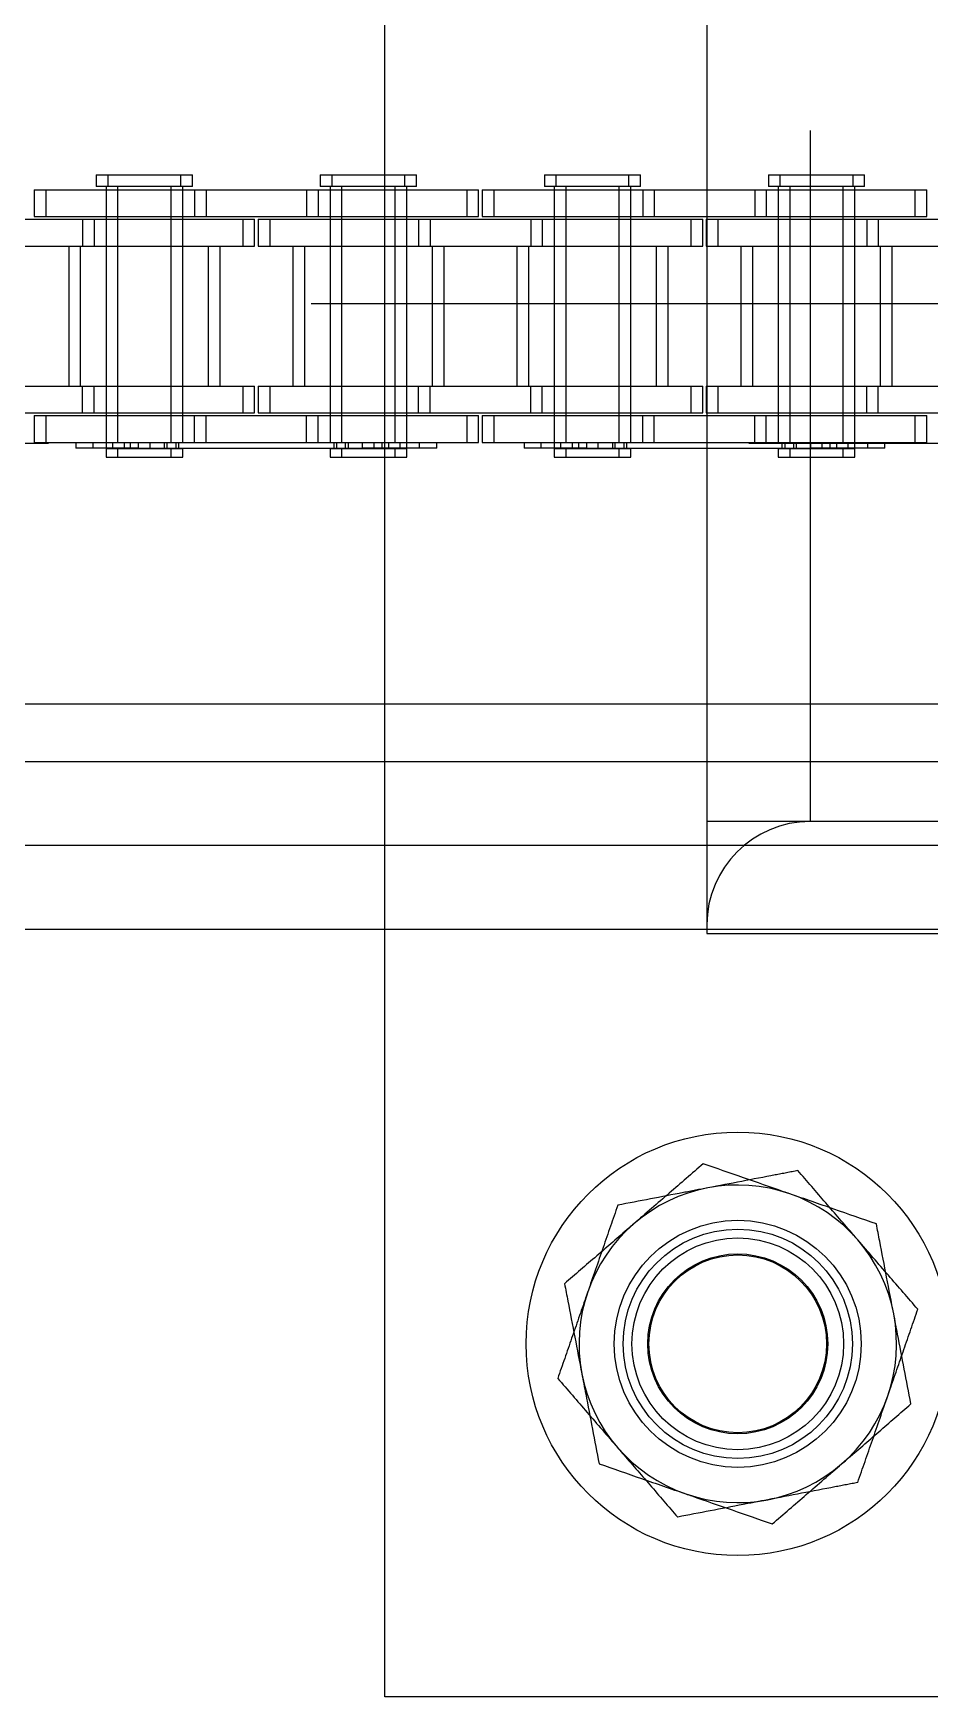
# Model space of a CAD drawing. Header units: metres. Extents: x 0 to 21025, y 0 to 14850.
# Drawn here: x 4561.6 to 4612.4, y 9003.1 to 9097.4 of the extents above; entities that cross this region are included whole.
import ezdxf

# ---------------------------------------------------------------- set-up
doc = ezdxf.new("R2010")
doc.units = ezdxf.units.M
doc.header["$LTSCALE"] = 25
doc.linetypes.add('HIDDEN2', pattern=[4.7625, 3.175, -1.5875])
doc.layers.add('SL4', color=4, linetype='Continuous')
doc.layers.add('ST1', color=7, linetype='HIDDEN2')

msp = doc.modelspace()

# ---------------------------------------------------------------- linework, layer by layer
at = {"layer": 'SL4'}
for p, q in [((3548.761, 9056.144), (4873.736, 9056.144)), ((4873.736, 9046.619), (3548.761, 9046.619)), ((4581.499, 9003.134), (4581.499, 9046.619)), ((4599.749, 9046.619), (4599.749, 9046.384)), ((4599.749, 9046.384), (4648.579, 9046.384)), ((4681.499, 9003.134), (4581.499, 9003.134))]:
    msp.add_line(p, q, dxfattribs=at)
for start, end in [(70.86263, 130.86263), (10.86263, 70.86263), (130.86263, 190.86263), (310.86263, 10.86263), (190.86263, 250.86263), (250.86263, 310.86263)]:
    msp.add_arc((4601.499, 9023.134), 9, start, end, dxfattribs=at)
for points, knots in [([(4599.54, 9033.34), (4598.902, 9032.788), (4597.614, 9031.673), (4596.282, 9030.521), (4595.611, 9029.94)], [0, 0, 0, 0, 0.495458, 1, 1, 1, 1]), ([(4604.449, 9031.636), (4604.333, 9031.677), (4603.452, 9031.982), (4601.79, 9032.559), (4600.295, 9033.078), (4599.54, 9033.34)], [0, 0, 0, 0, 0.07009, 0.530784, 1, 1, 1, 1]), ([(4609.358, 9029.933), (4608.561, 9030.209), (4606.952, 9030.768), (4605.289, 9031.345), (4604.449, 9031.636)], [0, 0, 0, 0, 0.495458, 1, 1, 1, 1]), ([(4595.611, 9029.94), (4595.517, 9029.86), (4594.812, 9029.249), (4593.482, 9028.099), (4592.285, 9027.063), (4591.681, 9026.541)], [0, 0, 0, 0, 0.07009, 0.530784, 1, 1, 1, 1]), ([(4610.338, 9024.83), (4610.071, 9026.218), (4609.74, 9027.946), (4609.421, 9029.607), (4609.358, 9029.933)], [0, 0, 0, 0, 0.803647, 1, 1, 1, 1]), ([(4591.681, 9026.541), (4591.743, 9026.214), (4592.062, 9024.553), (4592.394, 9022.826), (4592.66, 9021.437)], [0, 0, 0, 0, 0.1963527, 1, 1, 1, 1]), ([(4611.317, 9019.727), (4611.065, 9021.039), (4610.742, 9022.723), (4610.411, 9024.449), (4610.338, 9024.83)], [0, 0, 0, 0, 0.779636, 1, 1, 1, 1]), ([(4592.66, 9021.437), (4592.733, 9021.057), (4593.064, 9019.33), (4593.387, 9017.647), (4593.639, 9016.334)], [0, 0, 0, 0, 0.220364, 1, 1, 1, 1]), ([(4607.387, 9016.327), (4607.48, 9016.408), (4608.186, 9017.018), (4609.516, 9018.168), (4610.713, 9019.204), (4611.317, 9019.727)], [0, 0, 0, 0, 0.07009, 0.530784, 1, 1, 1, 1]), ([(4593.639, 9016.334), (4594.437, 9016.058), (4596.046, 9015.499), (4597.709, 9014.922), (4598.548, 9014.631)], [0, 0, 0, 0, 0.495458, 1, 1, 1, 1]), ([(4603.457, 9012.927), (4604.096, 9013.48), (4605.384, 9014.594), (4606.715, 9015.746), (4607.387, 9016.327)], [0, 0, 0, 0, 0.495458, 1, 1, 1, 1]), ([(4598.548, 9014.631), (4598.665, 9014.591), (4599.546, 9014.285), (4601.207, 9013.708), (4602.703, 9013.189), (4603.457, 9012.927)], [0, 0, 0, 0, 0.07009, 0.530784, 1, 1, 1, 1])]:
    msp.add_open_spline(points, degree=3, knots=knots, dxfattribs=at)
at = {"layer": 'ST1'}
for p, q in [((4605.599, 9330.034), (4605.599, 9052.734)), ((4581.499, 9046.619), (4581.499, 9121.619)), ((4599.749, 9121.619), (4599.749, 9046.619)), ((4565.136, 9089.384), (4569.933, 9089.384)), ((4565.136, 9089.384), (4565.136, 9088.725)), ((4565.791, 9089.384), (4565.791, 9088.725)), ((4569.933, 9089.384), (4570.588, 9089.384)), ((4569.933, 9088.725), (4569.933, 9089.384)), ((4570.588, 9088.725), (4570.588, 9089.384)), ((4577.836, 9089.384), (4582.633, 9089.384)), ((4577.836, 9089.384), (4577.836, 9088.725)), ((4578.491, 9089.384), (4578.491, 9088.725)), ((4582.633, 9089.384), (4583.288, 9089.384)), ((4582.633, 9088.725), (4582.633, 9089.384)), ((4583.288, 9088.725), (4583.288, 9089.384)), ((4590.536, 9089.384), (4595.333, 9089.384)), ((4590.536, 9089.384), (4590.536, 9088.725)), ((4591.191, 9089.384), (4591.191, 9088.725)), ((4595.333, 9089.384), (4595.988, 9089.384)), ((4595.333, 9088.725), (4595.333, 9089.384)), ((4595.988, 9088.725), (4595.988, 9089.384)), ((4603.236, 9089.384), (4608.033, 9089.384)), ((4603.236, 9089.384), (4603.236, 9088.725)), ((4603.891, 9089.384), (4603.891, 9088.725)), ((4608.033, 9089.384), (4608.688, 9089.384)), ((4608.033, 9088.725), (4608.033, 9089.384)), ((4608.688, 9088.725), (4608.688, 9089.384)), ((4561.615, 9088.541), (4570.71, 9088.541)), ((4561.615, 9088.541), (4561.615, 9087.021)), ((4562.27, 9088.541), (4562.27, 9087.021)), ((4569.933, 9088.725), (4565.136, 9088.725)), ((4565.69, 9088.725), (4565.69, 9074.227)), ((4565.69, 9088.541), (4565.69, 9087.021)), ((4566.345, 9088.725), (4566.345, 9074.227)), ((4566.345, 9088.541), (4566.345, 9087.021)), ((4569.38, 9074.227), (4569.38, 9088.725)), ((4569.38, 9087.021), (4569.38, 9088.541)), ((4570.588, 9088.725), (4569.933, 9088.725)), ((4570.035, 9074.227), (4570.035, 9088.725)), ((4570.035, 9087.021), (4570.035, 9088.541)), ((4570.71, 9088.541), (4570.71, 9087.021)), ((4570.71, 9088.541), (4577.06, 9088.541)), ((4571.365, 9088.541), (4571.365, 9087.021)), ((4577.06, 9088.541), (4577.06, 9087.021)), ((4577.06, 9088.541), (4586.155, 9088.541)), ((4577.715, 9088.541), (4577.715, 9087.021)), ((4582.633, 9088.725), (4577.836, 9088.725)), ((4578.39, 9088.725), (4578.39, 9074.227)), ((4578.39, 9088.541), (4578.39, 9087.021)), ((4579.045, 9088.725), (4579.045, 9074.227)), ((4579.045, 9088.541), (4579.045, 9087.021)), ((4582.08, 9074.227), (4582.08, 9088.725)), ((4582.08, 9087.021), (4582.08, 9088.541)), ((4583.288, 9088.725), (4582.633, 9088.725)), ((4582.735, 9074.227), (4582.735, 9088.725)), ((4582.735, 9087.021), (4582.735, 9088.541)), ((4586.155, 9088.541), (4586.81, 9088.541)), ((4586.155, 9087.021), (4586.155, 9088.541)), ((4586.81, 9087.021), (4586.81, 9088.541)), ((4587.015, 9088.541), (4596.11, 9088.541)), ((4587.015, 9088.541), (4587.015, 9087.021)), ((4587.67, 9088.541), (4587.67, 9087.021)), ((4595.333, 9088.725), (4590.536, 9088.725)), ((4591.09, 9088.725), (4591.09, 9074.227)), ((4591.09, 9088.541), (4591.09, 9087.021)), ((4591.745, 9088.725), (4591.745, 9074.227)), ((4591.745, 9088.541), (4591.745, 9087.021)), ((4594.78, 9074.227), (4594.78, 9088.725)), ((4594.78, 9087.021), (4594.78, 9088.541)), ((4595.988, 9088.725), (4595.333, 9088.725)), ((4595.435, 9074.227), (4595.435, 9088.725)), ((4595.435, 9087.021), (4595.435, 9088.541)), ((4596.11, 9088.541), (4596.11, 9087.021)), ((4596.11, 9088.541), (4602.46, 9088.541)), ((4596.765, 9088.541), (4596.765, 9087.021)), ((4602.46, 9088.541), (4602.46, 9087.021)), ((4602.46, 9088.541), (4611.555, 9088.541)), ((4603.115, 9088.541), (4603.115, 9087.021)), ((4608.033, 9088.725), (4603.236, 9088.725)), ((4603.79, 9088.725), (4603.79, 9074.227)), ((4603.79, 9088.541), (4603.79, 9087.021)), ((4604.445, 9088.725), (4604.445, 9074.227)), ((4604.445, 9088.541), (4604.445, 9087.021)), ((4607.48, 9074.227), (4607.48, 9088.725)), ((4607.48, 9087.021), (4607.48, 9088.541)), ((4608.688, 9088.725), (4608.033, 9088.725)), ((4608.135, 9074.227), (4608.135, 9088.725)), ((4608.135, 9087.021), (4608.135, 9088.541)), ((4611.555, 9088.541), (4612.21, 9088.541)), ((4611.555, 9087.021), (4611.555, 9088.541)), ((4612.21, 9087.021), (4612.21, 9088.541)), ((4558.01, 9086.869), (4564.36, 9086.869)), ((4561.615, 9087.021), (4570.71, 9087.021)), ((4564.36, 9086.869), (4564.36, 9085.349)), ((4564.36, 9086.869), (4573.455, 9086.869)), ((4565.015, 9086.869), (4565.015, 9085.349)), ((4565.69, 9086.869), (4565.69, 9085.349)), ((4566.345, 9086.869), (4566.345, 9085.349)), ((4569.38, 9085.349), (4569.38, 9086.869)), ((4570.035, 9085.349), (4570.035, 9086.869)), ((4570.71, 9087.021), (4577.06, 9087.021)), ((4573.455, 9086.869), (4574.11, 9086.869)), ((4573.455, 9085.349), (4573.455, 9086.869)), ((4574.11, 9085.349), (4574.11, 9086.869)), ((4574.315, 9086.869), (4583.41, 9086.869)), ((4574.315, 9086.869), (4574.315, 9085.349)), ((4574.97, 9086.869), (4574.97, 9085.349)), ((4577.06, 9087.021), (4586.155, 9087.021)), ((4578.39, 9086.869), (4578.39, 9085.349)), ((4579.045, 9086.869), (4579.045, 9085.349)), ((4582.08, 9085.349), (4582.08, 9086.869)), ((4582.735, 9085.349), (4582.735, 9086.869)), ((4583.41, 9086.869), (4583.41, 9085.349)), ((4583.41, 9086.869), (4589.76, 9086.869)), ((4584.065, 9086.869), (4584.065, 9085.349)), ((4586.155, 9087.021), (4586.81, 9087.021)), ((4587.015, 9087.021), (4596.11, 9087.021)), ((4589.76, 9086.869), (4589.76, 9085.349)), ((4589.76, 9086.869), (4598.855, 9086.869)), ((4590.415, 9086.869), (4590.415, 9085.349)), ((4591.09, 9086.869), (4591.09, 9085.349)), ((4591.745, 9086.869), (4591.745, 9085.349)), ((4594.78, 9085.349), (4594.78, 9086.869)), ((4595.435, 9085.349), (4595.435, 9086.869)), ((4596.11, 9087.021), (4602.46, 9087.021)), ((4598.855, 9086.869), (4599.51, 9086.869)), ((4598.855, 9085.349), (4598.855, 9086.869)), ((4599.51, 9085.349), (4599.51, 9086.869)), ((4599.715, 9086.869), (4608.81, 9086.869)), ((4599.715, 9086.869), (4599.715, 9085.349)), ((4600.37, 9086.869), (4600.37, 9085.349)), ((4602.46, 9087.021), (4611.555, 9087.021)), ((4603.79, 9086.869), (4603.79, 9085.349)), ((4604.445, 9086.869), (4604.445, 9085.349)), ((4607.48, 9085.349), (4607.48, 9086.869)), ((4608.135, 9085.349), (4608.135, 9086.869)), ((4608.81, 9086.869), (4608.81, 9085.349)), ((4608.81, 9086.869), (4615.16, 9086.869)), ((4609.465, 9086.869), (4609.465, 9085.349)), ((4611.555, 9087.021), (4612.21, 9087.021)), ((4558.01, 9085.349), (4564.36, 9085.349)), ((4563.575, 9085.349), (4563.575, 9077.419)), ((4564.23, 9085.349), (4564.23, 9077.419)), ((4564.36, 9085.349), (4573.455, 9085.349)), ((4565.69, 9085.349), (4565.69, 9077.419)), ((4566.345, 9085.349), (4566.345, 9077.419)), ((4569.38, 9077.419), (4569.38, 9085.349)), ((4570.035, 9077.419), (4570.035, 9085.349)), ((4571.495, 9077.419), (4571.495, 9085.349)), ((4572.15, 9077.419), (4572.15, 9085.349)), ((4573.455, 9085.349), (4574.11, 9085.349)), ((4574.315, 9085.349), (4583.41, 9085.349)), ((4576.275, 9085.349), (4576.275, 9077.419)), ((4576.93, 9085.349), (4576.93, 9077.419)), ((4578.39, 9085.349), (4578.39, 9077.419)), ((4579.045, 9085.349), (4579.045, 9077.419)), ((4582.08, 9077.419), (4582.08, 9085.349)), ((4582.735, 9077.419), (4582.735, 9085.349)), ((4583.41, 9085.349), (4589.76, 9085.349)), ((4584.195, 9077.419), (4584.195, 9085.349)), ((4584.85, 9077.419), (4584.85, 9085.349)), ((4588.975, 9085.349), (4588.975, 9077.419)), ((4589.63, 9085.349), (4589.63, 9077.419)), ((4589.76, 9085.349), (4598.855, 9085.349)), ((4591.09, 9085.349), (4591.09, 9077.419)), ((4591.745, 9085.349), (4591.745, 9077.419)), ((4594.78, 9077.419), (4594.78, 9085.349)), ((4595.435, 9077.419), (4595.435, 9085.349)), ((4596.895, 9077.419), (4596.895, 9085.349)), ((4597.55, 9077.419), (4597.55, 9085.349)), ((4598.855, 9085.349), (4599.51, 9085.349)), ((4599.715, 9085.349), (4608.81, 9085.349)), ((4601.675, 9085.349), (4601.675, 9077.419)), ((4602.33, 9085.349), (4602.33, 9077.419)), ((4603.79, 9085.349), (4603.79, 9077.419)), ((4604.445, 9085.349), (4604.445, 9077.419)), ((4607.48, 9077.419), (4607.48, 9085.349)), ((4608.135, 9077.419), (4608.135, 9085.349)), ((4608.81, 9085.349), (4615.16, 9085.349)), ((4609.595, 9077.419), (4609.595, 9085.349)), ((4610.25, 9077.419), (4610.25, 9085.349)), ((4458.259, 9082.101), (4681.499, 9082.101)), ((4558.01, 9077.419), (4564.36, 9077.419)), ((4564.36, 9075.899), (4564.36, 9077.419)), ((4564.36, 9077.419), (4573.455, 9077.419)), ((4565.015, 9075.899), (4565.015, 9077.419)), ((4565.69, 9077.419), (4565.69, 9075.899)), ((4566.345, 9077.419), (4566.345, 9075.899)), ((4569.38, 9075.899), (4569.38, 9077.419)), ((4570.035, 9075.899), (4570.035, 9077.419)), ((4573.455, 9077.419), (4574.11, 9077.419)), ((4573.455, 9075.899), (4573.455, 9077.419)), ((4574.11, 9075.899), (4574.11, 9077.419)), ((4574.315, 9077.419), (4583.41, 9077.419)), ((4574.315, 9077.419), (4574.315, 9075.899)), ((4574.97, 9077.419), (4574.97, 9075.899)), ((4578.39, 9077.419), (4578.39, 9075.899)), ((4579.045, 9077.419), (4579.045, 9075.899)), ((4582.08, 9075.899), (4582.08, 9077.419)), ((4582.735, 9075.899), (4582.735, 9077.419)), ((4583.41, 9075.899), (4583.41, 9077.419)), ((4583.41, 9077.419), (4589.76, 9077.419)), ((4584.065, 9075.899), (4584.065, 9077.419)), ((4589.76, 9075.899), (4589.76, 9077.419)), ((4589.76, 9077.419), (4598.855, 9077.419)), ((4590.415, 9075.899), (4590.415, 9077.419)), ((4591.09, 9077.419), (4591.09, 9075.899)), ((4591.745, 9077.419), (4591.745, 9075.899)), ((4594.78, 9075.899), (4594.78, 9077.419)), ((4595.435, 9075.899), (4595.435, 9077.419)), ((4598.855, 9077.419), (4599.51, 9077.419)), ((4598.855, 9075.899), (4598.855, 9077.419)), ((4599.51, 9075.899), (4599.51, 9077.419)), ((4599.715, 9077.419), (4608.81, 9077.419)), ((4599.715, 9077.419), (4599.715, 9075.899)), ((4600.37, 9077.419), (4600.37, 9075.899)), ((4603.79, 9077.419), (4603.79, 9075.899)), ((4604.445, 9077.419), (4604.445, 9075.899)), ((4607.48, 9075.899), (4607.48, 9077.419)), ((4608.135, 9075.899), (4608.135, 9077.419)), ((4608.81, 9075.899), (4608.81, 9077.419)), ((4608.81, 9077.419), (4615.16, 9077.419)), ((4609.465, 9075.899), (4609.465, 9077.419)), ((4558.01, 9075.899), (4564.36, 9075.899)), ((4561.615, 9075.747), (4570.71, 9075.747)), ((4561.615, 9075.747), (4561.615, 9074.227)), ((4562.27, 9075.747), (4562.27, 9074.227)), ((4564.36, 9075.899), (4573.455, 9075.899)), ((4565.69, 9075.747), (4565.69, 9073.894)), ((4566.345, 9075.747), (4566.345, 9074.227)), ((4569.38, 9074.227), (4569.38, 9075.747)), ((4570.035, 9074.227), (4570.035, 9075.747)), ((4570.71, 9074.227), (4570.71, 9075.747)), ((4570.71, 9075.747), (4577.06, 9075.747)), ((4571.365, 9074.227), (4571.365, 9075.747)), ((4573.455, 9075.899), (4574.11, 9075.899)), ((4574.315, 9075.899), (4583.41, 9075.899)), ((4577.06, 9074.227), (4577.06, 9075.747)), ((4577.06, 9075.747), (4586.155, 9075.747)), ((4577.715, 9074.227), (4577.715, 9075.747)), ((4578.39, 9075.747), (4578.39, 9074.227)), ((4579.045, 9075.747), (4579.045, 9074.227)), ((4582.08, 9074.227), (4582.08, 9075.747)), ((4582.735, 9073.894), (4582.735, 9075.747)), ((4583.41, 9075.899), (4589.76, 9075.899)), ((4586.155, 9075.747), (4586.81, 9075.747)), ((4586.155, 9074.227), (4586.155, 9075.747)), ((4586.81, 9074.227), (4586.81, 9075.747)), ((4587.015, 9075.747), (4596.11, 9075.747)), ((4587.015, 9075.747), (4587.015, 9074.227)), ((4587.67, 9075.747), (4587.67, 9074.227)), ((4589.76, 9075.899), (4598.855, 9075.899)), ((4591.09, 9075.747), (4591.09, 9073.894)), ((4591.745, 9075.747), (4591.745, 9074.227)), ((4594.78, 9074.227), (4594.78, 9075.747)), ((4595.435, 9074.227), (4595.435, 9075.747)), ((4596.11, 9074.227), (4596.11, 9075.747)), ((4596.11, 9075.747), (4602.46, 9075.747)), ((4596.765, 9074.227), (4596.765, 9075.747)), ((4598.855, 9075.899), (4599.51, 9075.899)), ((4599.715, 9075.899), (4608.81, 9075.899)), ((4602.46, 9074.227), (4602.46, 9075.747)), ((4602.46, 9075.747), (4611.555, 9075.747)), ((4603.115, 9074.227), (4603.115, 9075.747)), ((4603.79, 9075.747), (4603.79, 9074.227)), ((4604.445, 9075.747), (4604.445, 9074.227)), ((4607.48, 9074.227), (4607.48, 9075.747)), ((4608.135, 9073.894), (4608.135, 9075.747)), ((4608.81, 9075.899), (4615.16, 9075.899)), ((4611.555, 9075.747), (4612.21, 9075.747)), ((4611.555, 9074.227), (4611.555, 9075.747)), ((4612.21, 9074.227), (4612.21, 9075.747)), ((4561.615, 9074.227), (4570.71, 9074.227)), ((4563.983, 9074.227), (4563.983, 9073.894)), ((4564.959, 9073.894), (4564.959, 9074.227)), ((4566.059, 9074.227), (4566.059, 9073.858)), ((4566.714, 9074.227), (4566.714, 9073.858)), ((4567.083, 9073.894), (4567.083, 9074.227)), ((4567.535, 9073.894), (4567.535, 9074.227)), ((4568.19, 9073.894), (4568.19, 9074.227)), ((4569.011, 9073.858), (4569.011, 9074.227)), ((4569.154, 9073.894), (4569.154, 9074.227)), ((4569.666, 9073.858), (4569.666, 9074.227)), ((4569.809, 9073.894), (4569.809, 9074.227)), ((4570.71, 9074.227), (4577.06, 9074.227)), ((4577.06, 9074.227), (4586.155, 9074.227)), ((4578.616, 9073.894), (4578.616, 9074.227)), ((4578.759, 9074.227), (4578.759, 9073.858)), ((4579.271, 9073.894), (4579.271, 9074.227)), ((4579.414, 9074.227), (4579.414, 9073.858)), ((4580.235, 9073.894), (4580.235, 9074.227)), ((4580.89, 9073.894), (4580.89, 9074.227)), ((4581.342, 9073.894), (4581.342, 9074.227)), ((4581.711, 9073.858), (4581.711, 9074.227)), ((4582.366, 9073.858), (4582.366, 9074.227)), ((4583.466, 9073.894), (4583.466, 9074.227)), ((4584.442, 9073.894), (4584.442, 9074.227)), ((4586.155, 9074.227), (4586.81, 9074.227)), ((4587.015, 9074.227), (4596.11, 9074.227)), ((4589.383, 9074.227), (4589.383, 9073.894)), ((4590.359, 9073.894), (4590.359, 9074.227)), ((4591.459, 9074.227), (4591.459, 9073.858)), ((4592.114, 9074.227), (4592.114, 9073.858)), ((4592.483, 9073.894), (4592.483, 9074.227)), ((4592.935, 9073.894), (4592.935, 9074.227)), ((4593.59, 9073.894), (4593.59, 9074.227)), ((4594.411, 9073.858), (4594.411, 9074.227)), ((4594.554, 9073.894), (4594.554, 9074.227)), ((4595.066, 9073.858), (4595.066, 9074.227)), ((4595.209, 9073.894), (4595.209, 9074.227)), ((4596.11, 9074.227), (4602.46, 9074.227)), ((4602.46, 9074.227), (4611.555, 9074.227)), ((4604.016, 9073.894), (4604.016, 9074.227)), ((4604.159, 9074.227), (4604.159, 9073.858)), ((4604.671, 9073.894), (4604.671, 9074.227)), ((4604.814, 9074.227), (4604.814, 9073.858)), ((4605.635, 9073.894), (4605.635, 9074.227)), ((4606.29, 9073.894), (4606.29, 9074.227)), ((4606.742, 9073.894), (4606.742, 9074.227)), ((4607.111, 9073.858), (4607.111, 9074.227)), ((4607.766, 9073.858), (4607.766, 9074.227)), ((4608.866, 9073.894), (4608.866, 9074.227)), ((4609.842, 9073.894), (4609.842, 9074.227)), ((4611.555, 9074.227), (4612.21, 9074.227)), ((4681.499, 9074.164), (4458.259, 9074.164)), ((4567.535, 9073.894), (4563.983, 9073.894)), ((4569.38, 9073.858), (4565.69, 9073.858)), ((4565.69, 9073.858), (4565.69, 9073.384)), ((4565.69, 9073.384), (4569.38, 9073.384)), ((4566.345, 9073.858), (4566.345, 9073.384)), ((4567.535, 9073.894), (4580.235, 9073.894)), ((4570.035, 9073.858), (4569.38, 9073.858)), ((4569.38, 9073.384), (4569.38, 9073.858)), ((4569.38, 9073.384), (4570.035, 9073.384)), ((4570.035, 9073.384), (4570.035, 9073.858)), ((4582.08, 9073.858), (4578.39, 9073.858)), ((4578.39, 9073.858), (4578.39, 9073.384)), ((4578.39, 9073.384), (4582.08, 9073.384)), ((4579.045, 9073.858), (4579.045, 9073.384)), ((4583.466, 9073.894), (4580.235, 9073.894)), ((4582.735, 9073.858), (4582.08, 9073.858)), ((4582.08, 9073.384), (4582.08, 9073.858)), ((4582.08, 9073.384), (4582.735, 9073.384)), ((4582.735, 9073.384), (4582.735, 9073.858)), ((4584.442, 9073.894), (4583.466, 9073.894)), ((4592.935, 9073.894), (4589.383, 9073.894)), ((4594.78, 9073.858), (4591.09, 9073.858)), ((4591.09, 9073.858), (4591.09, 9073.384)), ((4591.09, 9073.384), (4594.78, 9073.384)), ((4591.745, 9073.858), (4591.745, 9073.384)), ((4592.935, 9073.894), (4605.635, 9073.894)), ((4595.435, 9073.858), (4594.78, 9073.858)), ((4594.78, 9073.384), (4594.78, 9073.858)), ((4594.78, 9073.384), (4595.435, 9073.384)), ((4595.435, 9073.384), (4595.435, 9073.858)), ((4607.48, 9073.858), (4603.79, 9073.858)), ((4603.79, 9073.858), (4603.79, 9073.384)), ((4603.79, 9073.384), (4607.48, 9073.384)), ((4604.445, 9073.858), (4604.445, 9073.384)), ((4608.866, 9073.894), (4605.635, 9073.894)), ((4608.135, 9073.858), (4607.48, 9073.858)), ((4607.48, 9073.384), (4607.48, 9073.858)), ((4607.48, 9073.384), (4608.135, 9073.384)), ((4608.135, 9073.384), (4608.135, 9073.858)), ((4609.842, 9073.894), (4608.866, 9073.894)), ((4873.736, 9059.381), (3548.761, 9059.381)), ((3548.761, 9056.144), (4873.736, 9056.144)), ((4605.599, 9052.734), (4599.749, 9052.734)), ((4651.049, 9052.734), (4605.599, 9052.734)), ((4873.736, 9051.381), (3548.761, 9051.381))]:
    msp.add_line(p, q, dxfattribs=at)
for radius in [12, 7, 6.5, 6, 5.1, 5.036]:
    msp.add_circle((4601.499, 9023.134), radius, dxfattribs=at)
msp.add_arc((4605.599, 9046.884), 5.85, 90, 180, dxfattribs=at)
for points, knots in [([(4604.906, 9032.952), (4604.477, 9032.869), (4602.814, 9032.55), (4601.086, 9032.219), (4599.803, 9031.972)], [0, 0, 0, 0, 0.257551, 1, 1, 1, 1]), ([(4608.305, 9029.022), (4608.225, 9029.115), (4607.615, 9029.82), (4606.464, 9031.15), (4605.428, 9032.347), (4604.906, 9032.952)], [0, 0, 0, 0, 0.07009, 0.530784, 1, 1, 1, 1]), ([(4599.803, 9031.972), (4599.339, 9031.883), (4597.611, 9031.552), (4595.93, 9031.229), (4594.7, 9030.993)], [0, 0, 0, 0, 0.268634, 1, 1, 1, 1]), ([(4594.7, 9030.993), (4594.423, 9030.196), (4593.865, 9028.587), (4593.287, 9026.923), (4592.996, 9026.084)], [0, 0, 0, 0, 0.495458, 1, 1, 1, 1]), ([(4611.705, 9025.092), (4611.153, 9025.73), (4610.039, 9027.018), (4608.887, 9028.35), (4608.305, 9029.022)], [0, 0, 0, 0, 0.495458, 1, 1, 1, 1]), ([(4592.996, 9026.084), (4592.956, 9025.968), (4592.65, 9025.087), (4592.074, 9023.425), (4591.555, 9021.93), (4591.293, 9021.175)], [0, 0, 0, 0, 0.07009, 0.530784, 1, 1, 1, 1]), ([(4610.001, 9020.183), (4610.042, 9020.299), (4610.348, 9021.181), (4610.924, 9022.842), (4611.443, 9024.337), (4611.705, 9025.092)], [0, 0, 0, 0, 0.07009, 0.530784, 1, 1, 1, 1]), ([(4591.293, 9021.175), (4591.845, 9020.537), (4592.959, 9019.249), (4594.111, 9017.917), (4594.692, 9017.245)], [0, 0, 0, 0, 0.495458, 1, 1, 1, 1]), ([(4608.298, 9015.274), (4608.575, 9016.071), (4609.133, 9017.68), (4609.71, 9019.344), (4610.001, 9020.183)], [0, 0, 0, 0, 0.495458, 1, 1, 1, 1]), ([(4594.692, 9017.245), (4594.773, 9017.152), (4595.383, 9016.447), (4596.534, 9015.117), (4597.569, 9013.92), (4598.092, 9013.316)], [0, 0, 0, 0, 0.07009, 0.530784, 1, 1, 1, 1]), ([(4608.298, 9015.274), (4607.87, 9015.192), (4606.206, 9014.873), (4604.478, 9014.541), (4603.195, 9014.295)], [0, 0, 0, 0, 0.257551, 1, 1, 1, 1]), ([(4603.195, 9014.295), (4602.731, 9014.206), (4601.004, 9013.874), (4599.322, 9013.552), (4598.092, 9013.316)], [0, 0, 0, 0, 0.268634, 1, 1, 1, 1])]:
    msp.add_open_spline(points, degree=3, knots=knots, dxfattribs=at)

doc.saveas('drawing.dxf')
